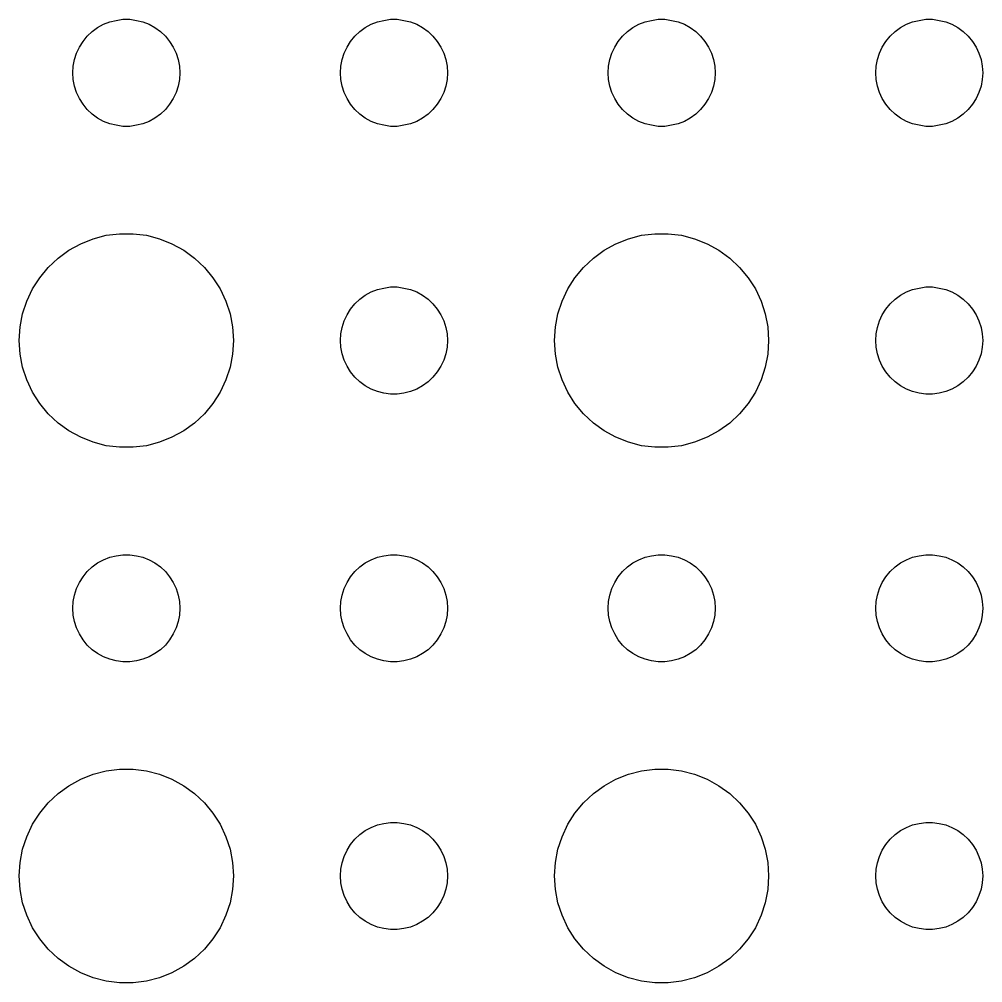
# Model space of a CAD drawing. Header units: metres. Extents: x -134 to 134, y 518 to 1078.
# Drawn here: x 34.5 to 61.5, y 1023.01 to 1050 of the extents above; entities that cross this region are included whole.
import ezdxf

# ---------------------------------------------------------------- set-up
doc = ezdxf.new("R2010")
doc.units = ezdxf.units.M

msp = doc.modelspace()

# ---------------------------------------------------------------- linework, layer by layer
for p, q in [((36.5439, 1049.66), (36.6963, 1049.77)), ((36.6963, 1049.77), (36.8613, 1049.86)), ((36.8613, 1049.86), (37.0365, 1049.93)), ((37.0365, 1049.93), (37.2189, 1049.97)), ((37.2189, 1049.97), (37.4058, 1050)), ((37.4058, 1050), (37.5942, 1050)), ((37.5942, 1050), (37.7811, 1049.97)), ((37.7811, 1049.97), (37.9635, 1049.93)), ((37.9635, 1049.93), (38.1387, 1049.86)), ((38.1387, 1049.86), (38.3037, 1049.77)), ((38.3037, 1049.77), (38.4561, 1049.66)), ((44.0439, 1049.66), (44.1963, 1049.77)), ((44.1963, 1049.77), (44.3613, 1049.86)), ((44.3613, 1049.86), (44.5365, 1049.93)), ((44.5365, 1049.93), (44.7189, 1049.97)), ((44.7189, 1049.97), (44.9058, 1050)), ((44.9058, 1050), (45.0942, 1050)), ((45.0942, 1050), (45.2811, 1049.97)), ((45.2811, 1049.97), (45.4635, 1049.93)), ((45.4635, 1049.93), (45.6387, 1049.86)), ((45.6387, 1049.86), (45.8037, 1049.77)), ((45.8037, 1049.77), (45.9561, 1049.66)), ((51.5439, 1049.66), (51.6963, 1049.77)), ((51.6963, 1049.77), (51.8613, 1049.86)), ((51.8613, 1049.86), (52.0365, 1049.93)), ((52.0365, 1049.93), (52.2189, 1049.97)), ((52.2189, 1049.97), (52.4058, 1050)), ((52.4058, 1050), (52.5942, 1050)), ((52.5942, 1050), (52.7811, 1049.97)), ((52.7811, 1049.97), (52.9635, 1049.93)), ((52.9635, 1049.93), (53.1387, 1049.86)), ((53.1387, 1049.86), (53.3037, 1049.77)), ((53.3037, 1049.77), (53.4561, 1049.66)), ((59.0439, 1049.66), (59.1963, 1049.77)), ((59.1963, 1049.77), (59.3613, 1049.86)), ((59.3613, 1049.86), (59.5365, 1049.93)), ((59.5365, 1049.93), (59.7189, 1049.97)), ((59.7189, 1049.97), (59.9058, 1050)), ((59.9058, 1050), (60.0942, 1050)), ((60.0942, 1050), (60.2811, 1049.97)), ((60.2811, 1049.97), (60.4635, 1049.93)), ((60.4635, 1049.93), (60.6387, 1049.86)), ((60.6387, 1049.86), (60.8037, 1049.77)), ((60.8037, 1049.77), (60.9561, 1049.66)), ((36.2865, 1049.38), (36.4065, 1049.53)), ((36.4065, 1049.53), (36.5439, 1049.66)), ((38.4561, 1049.66), (38.5934, 1049.53)), ((38.5934, 1049.53), (38.7135, 1049.38)), ((43.7865, 1049.38), (43.9065, 1049.53)), ((43.9065, 1049.53), (44.0439, 1049.66)), ((45.9561, 1049.66), (46.0934, 1049.53)), ((46.0934, 1049.53), (46.2135, 1049.38)), ((51.2865, 1049.38), (51.4065, 1049.53)), ((51.4065, 1049.53), (51.5439, 1049.66)), ((53.4561, 1049.66), (53.5934, 1049.53)), ((53.5934, 1049.53), (53.7135, 1049.38)), ((58.7865, 1049.38), (58.9065, 1049.53)), ((58.9065, 1049.53), (59.0439, 1049.66)), ((60.9561, 1049.66), (61.0934, 1049.53)), ((61.0934, 1049.53), (61.2135, 1049.38)), ((36.1053, 1049.05), (36.1855, 1049.22)), ((36.1855, 1049.22), (36.2865, 1049.38)), ((38.7135, 1049.38), (38.8145, 1049.22)), ((38.8145, 1049.22), (38.8947, 1049.05)), ((43.6053, 1049.05), (43.6855, 1049.22)), ((43.6855, 1049.22), (43.7865, 1049.38)), ((46.2135, 1049.38), (46.3145, 1049.22)), ((46.3145, 1049.22), (46.3947, 1049.05)), ((51.1053, 1049.05), (51.1855, 1049.22)), ((51.1855, 1049.22), (51.2865, 1049.38)), ((53.7135, 1049.38), (53.8145, 1049.22)), ((53.8145, 1049.22), (53.8947, 1049.05)), ((58.6053, 1049.05), (58.6855, 1049.22)), ((58.6855, 1049.22), (58.7865, 1049.38)), ((61.2135, 1049.38), (61.3145, 1049.22)), ((61.3145, 1049.22), (61.3947, 1049.05)), ((36.0471, 1048.87), (36.1053, 1049.05)), ((38.8947, 1049.05), (38.9529, 1048.87)), ((43.5471, 1048.87), (43.6053, 1049.05)), ((46.3947, 1049.05), (46.4529, 1048.87)), ((51.0471, 1048.87), (51.1053, 1049.05)), ((53.8947, 1049.05), (53.9529, 1048.87)), ((58.5471, 1048.87), (58.6053, 1049.05)), ((61.3947, 1049.05), (61.4529, 1048.87)), ((36, 1048.5), (36.0118, 1048.69)), ((36.0118, 1048.69), (36.0471, 1048.87)), ((38.9529, 1048.87), (38.9882, 1048.69)), ((38.9882, 1048.69), (39, 1048.5)), ((43.5, 1048.5), (43.5118, 1048.69)), ((43.5118, 1048.69), (43.5471, 1048.87)), ((46.4529, 1048.87), (46.4882, 1048.69)), ((46.4882, 1048.69), (46.5, 1048.5)), ((51, 1048.5), (51.0118, 1048.69)), ((51.0118, 1048.69), (51.0471, 1048.87)), ((53.9529, 1048.87), (53.9882, 1048.69)), ((53.9882, 1048.69), (54, 1048.5)), ((58.5, 1048.5), (58.5118, 1048.69)), ((58.5118, 1048.69), (58.5471, 1048.87)), ((61.4529, 1048.87), (61.4882, 1048.69)), ((61.4882, 1048.69), (61.5, 1048.5)), ((36.0118, 1048.31), (36, 1048.5)), ((39, 1048.5), (38.9882, 1048.31)), ((43.5118, 1048.31), (43.5, 1048.5)), ((46.5, 1048.5), (46.4882, 1048.31)), ((51.0118, 1048.31), (51, 1048.5)), ((54, 1048.5), (53.9882, 1048.31)), ((58.5118, 1048.31), (58.5, 1048.5)), ((61.5, 1048.5), (61.4882, 1048.31)), ((36.0471, 1048.13), (36.0118, 1048.31)), ((38.9882, 1048.31), (38.9529, 1048.13)), ((43.5471, 1048.13), (43.5118, 1048.31)), ((46.4882, 1048.31), (46.4529, 1048.13)), ((51.0471, 1048.13), (51.0118, 1048.31)), ((53.9882, 1048.31), (53.9529, 1048.13)), ((58.5471, 1048.13), (58.5118, 1048.31)), ((61.4882, 1048.31), (61.4529, 1048.13)), ((36.1053, 1047.95), (36.0471, 1048.13)), ((36.1855, 1047.78), (36.1053, 1047.95)), ((38.8947, 1047.95), (38.8145, 1047.78)), ((38.9529, 1048.13), (38.8947, 1047.95)), ((43.6053, 1047.95), (43.5471, 1048.13)), ((43.6855, 1047.78), (43.6053, 1047.95)), ((46.3947, 1047.95), (46.3145, 1047.78)), ((46.4529, 1048.13), (46.3947, 1047.95)), ((51.1053, 1047.95), (51.0471, 1048.13)), ((51.1855, 1047.78), (51.1053, 1047.95)), ((53.8947, 1047.95), (53.8145, 1047.78)), ((53.9529, 1048.13), (53.8947, 1047.95)), ((58.6053, 1047.95), (58.5471, 1048.13)), ((58.6855, 1047.78), (58.6053, 1047.95)), ((61.3947, 1047.95), (61.3145, 1047.78)), ((61.4529, 1048.13), (61.3947, 1047.95)), ((36.2865, 1047.62), (36.1855, 1047.78)), ((36.4065, 1047.47), (36.2865, 1047.62)), ((38.7135, 1047.62), (38.5934, 1047.47)), ((38.8145, 1047.78), (38.7135, 1047.62)), ((43.7865, 1047.62), (43.6855, 1047.78)), ((43.9065, 1047.47), (43.7865, 1047.62)), ((46.2135, 1047.62), (46.0934, 1047.47)), ((46.3145, 1047.78), (46.2135, 1047.62)), ((51.2865, 1047.62), (51.1855, 1047.78)), ((51.4065, 1047.47), (51.2865, 1047.62)), ((53.7135, 1047.62), (53.5934, 1047.47)), ((53.8145, 1047.78), (53.7135, 1047.62)), ((58.7865, 1047.62), (58.6855, 1047.78)), ((58.9065, 1047.47), (58.7865, 1047.62)), ((61.2135, 1047.62), (61.0934, 1047.47)), ((61.3145, 1047.78), (61.2135, 1047.62)), ((36.5439, 1047.34), (36.4065, 1047.47)), ((36.6963, 1047.23), (36.5439, 1047.34)), ((38.4561, 1047.34), (38.3037, 1047.23)), ((38.5934, 1047.47), (38.4561, 1047.34)), ((44.0439, 1047.34), (43.9065, 1047.47)), ((44.1963, 1047.23), (44.0439, 1047.34)), ((45.9561, 1047.34), (45.8037, 1047.23)), ((46.0934, 1047.47), (45.9561, 1047.34)), ((51.5439, 1047.34), (51.4065, 1047.47)), ((51.6963, 1047.23), (51.5439, 1047.34)), ((53.4561, 1047.34), (53.3037, 1047.23)), ((53.5934, 1047.47), (53.4561, 1047.34)), ((59.0439, 1047.34), (58.9065, 1047.47)), ((59.1963, 1047.23), (59.0439, 1047.34)), ((60.9561, 1047.34), (60.8037, 1047.23)), ((61.0934, 1047.47), (60.9561, 1047.34)), ((36.8613, 1047.14), (36.6963, 1047.23)), ((37.0365, 1047.07), (36.8613, 1047.14)), ((37.2189, 1047.03), (37.0365, 1047.07)), ((37.9635, 1047.07), (37.7811, 1047.03)), ((38.1387, 1047.14), (37.9635, 1047.07)), ((38.3037, 1047.23), (38.1387, 1047.14)), ((44.3613, 1047.14), (44.1963, 1047.23)), ((44.5365, 1047.07), (44.3613, 1047.14)), ((44.7189, 1047.03), (44.5365, 1047.07)), ((45.4635, 1047.07), (45.2811, 1047.03)), ((45.6387, 1047.14), (45.4635, 1047.07)), ((45.8037, 1047.23), (45.6387, 1047.14)), ((51.8613, 1047.14), (51.6963, 1047.23)), ((52.0365, 1047.07), (51.8613, 1047.14)), ((52.2189, 1047.03), (52.0365, 1047.07)), ((52.9635, 1047.07), (52.7811, 1047.03)), ((53.1387, 1047.14), (52.9635, 1047.07)), ((53.3037, 1047.23), (53.1387, 1047.14)), ((59.3613, 1047.14), (59.1963, 1047.23)), ((59.5365, 1047.07), (59.3613, 1047.14)), ((59.7189, 1047.03), (59.5365, 1047.07)), ((60.4635, 1047.07), (60.2811, 1047.03)), ((60.6387, 1047.14), (60.4635, 1047.07)), ((60.8037, 1047.23), (60.6387, 1047.14)), ((37.4058, 1047), (37.2189, 1047.03)), ((37.5942, 1047), (37.4058, 1047)), ((37.7811, 1047.03), (37.5942, 1047)), ((44.9058, 1047), (44.7189, 1047.03)), ((45.0942, 1047), (44.9058, 1047)), ((45.2811, 1047.03), (45.0942, 1047)), ((52.4058, 1047), (52.2189, 1047.03)), ((52.5942, 1047), (52.4058, 1047)), ((52.7811, 1047.03), (52.5942, 1047)), ((59.9058, 1047), (59.7189, 1047.03)), ((60.0942, 1047), (59.9058, 1047)), ((60.2811, 1047.03), (60.0942, 1047)), ((36.2227, 1043.71), (36.5729, 1043.85)), ((36.5729, 1043.85), (36.9379, 1043.95)), ((36.9379, 1043.95), (37.3116, 1043.99)), ((37.3116, 1043.99), (37.6884, 1043.99)), ((37.6884, 1043.99), (38.0621, 1043.95)), ((38.0621, 1043.95), (38.427, 1043.85)), ((38.427, 1043.85), (38.7773, 1043.71)), ((51.2227, 1043.71), (51.5729, 1043.85)), ((51.5729, 1043.85), (51.9379, 1043.95)), ((51.9379, 1043.95), (52.3116, 1043.99)), ((52.3116, 1043.99), (52.6884, 1043.99)), ((52.6884, 1043.99), (53.0621, 1043.95)), ((53.0621, 1043.95), (53.427, 1043.85)), ((53.427, 1043.85), (53.7773, 1043.71)), ((35.8925, 1043.53), (36.2227, 1043.71)), ((38.7773, 1043.71), (39.1075, 1043.53)), ((50.8925, 1043.53), (51.2227, 1043.71)), ((53.7773, 1043.71), (54.1075, 1043.53)), ((35.3131, 1043.05), (35.5877, 1043.31)), ((35.5877, 1043.31), (35.8925, 1043.53)), ((39.1075, 1043.53), (39.4123, 1043.31)), ((39.4123, 1043.31), (39.6869, 1043.05)), ((50.3131, 1043.05), (50.5877, 1043.31)), ((50.5877, 1043.31), (50.8925, 1043.53)), ((54.1075, 1043.53), (54.4123, 1043.31)), ((54.4123, 1043.31), (54.6869, 1043.05)), ((35.0729, 1042.76), (35.3131, 1043.05)), ((39.6869, 1043.05), (39.927, 1042.76)), ((50.0729, 1042.76), (50.3131, 1043.05)), ((54.6869, 1043.05), (54.927, 1042.76)), ((34.8711, 1042.45), (35.0729, 1042.76)), ((39.927, 1042.76), (40.1289, 1042.45)), ((49.8711, 1042.45), (50.0729, 1042.76)), ((54.927, 1042.76), (55.1289, 1042.45)), ((44.5365, 1042.43), (44.7189, 1042.47)), ((44.7189, 1042.47), (44.9058, 1042.5)), ((44.9058, 1042.5), (45.0942, 1042.5)), ((45.0942, 1042.5), (45.2811, 1042.47)), ((45.2811, 1042.47), (45.4635, 1042.43)), ((59.5365, 1042.43), (59.7189, 1042.47)), ((59.7189, 1042.47), (59.9058, 1042.5)), ((59.9058, 1042.5), (60.0942, 1042.5)), ((60.0942, 1042.5), (60.2811, 1042.47)), ((60.2811, 1042.47), (60.4635, 1042.43)), ((34.7107, 1042.1), (34.8711, 1042.45)), ((40.1289, 1042.45), (40.2893, 1042.1)), ((44.0439, 1042.16), (44.1963, 1042.27)), ((44.1963, 1042.27), (44.3613, 1042.36)), ((44.3613, 1042.36), (44.5365, 1042.43)), ((45.4635, 1042.43), (45.6387, 1042.36)), ((45.6387, 1042.36), (45.8037, 1042.27)), ((45.8037, 1042.27), (45.9561, 1042.16)), ((49.7107, 1042.1), (49.8711, 1042.45)), ((55.1289, 1042.45), (55.2893, 1042.1)), ((59.0439, 1042.16), (59.1963, 1042.27)), ((59.1963, 1042.27), (59.3613, 1042.36)), ((59.3613, 1042.36), (59.5365, 1042.43)), ((60.4635, 1042.43), (60.6387, 1042.36)), ((60.6387, 1042.36), (60.8037, 1042.27)), ((60.8037, 1042.27), (60.9561, 1042.16)), ((34.5942, 1041.75), (34.7107, 1042.1)), ((40.2893, 1042.1), (40.4057, 1041.75)), ((43.7865, 1041.88), (43.9065, 1042.03)), ((43.9065, 1042.03), (44.0439, 1042.16)), ((45.9561, 1042.16), (46.0934, 1042.03)), ((46.0934, 1042.03), (46.2135, 1041.88)), ((49.5942, 1041.75), (49.7107, 1042.1)), ((55.2893, 1042.1), (55.4057, 1041.75)), ((58.7865, 1041.88), (58.9065, 1042.03)), ((58.9065, 1042.03), (59.0439, 1042.16)), ((60.9561, 1042.16), (61.0934, 1042.03)), ((61.0934, 1042.03), (61.2135, 1041.88)), ((34.5237, 1041.38), (34.5942, 1041.75)), ((40.4057, 1041.75), (40.4763, 1041.38)), ((43.6053, 1041.55), (43.6855, 1041.72)), ((43.6855, 1041.72), (43.7865, 1041.88)), ((46.2135, 1041.88), (46.3145, 1041.72)), ((46.3145, 1041.72), (46.3947, 1041.55)), ((49.5237, 1041.38), (49.5942, 1041.75)), ((55.4057, 1041.75), (55.4763, 1041.38)), ((58.6053, 1041.55), (58.6855, 1041.72)), ((58.6855, 1041.72), (58.7865, 1041.88)), ((61.2135, 1041.88), (61.3145, 1041.72)), ((61.3145, 1041.72), (61.3947, 1041.55)), ((43.5471, 1041.37), (43.6053, 1041.55)), ((46.3947, 1041.55), (46.4529, 1041.37)), ((58.5471, 1041.37), (58.6053, 1041.55)), ((61.3947, 1041.55), (61.4529, 1041.37)), ((34.5, 1041), (34.5237, 1041.38)), ((40.4763, 1041.38), (40.5, 1041)), ((43.5, 1041), (43.5118, 1041.19)), ((43.5118, 1041.19), (43.5471, 1041.37)), ((46.4529, 1041.37), (46.4882, 1041.19)), ((46.4882, 1041.19), (46.5, 1041)), ((49.5, 1041), (49.5237, 1041.38)), ((55.4763, 1041.38), (55.5, 1041)), ((58.5, 1041), (58.5118, 1041.19)), ((58.5118, 1041.19), (58.5471, 1041.37)), ((61.4529, 1041.37), (61.4882, 1041.19)), ((61.4882, 1041.19), (61.5, 1041)), ((34.5237, 1040.62), (34.5, 1041)), ((40.5, 1041), (40.4763, 1040.62)), ((43.5118, 1040.81), (43.5, 1041)), ((46.5, 1041), (46.4882, 1040.81)), ((49.5237, 1040.62), (49.5, 1041)), ((55.5, 1041), (55.4763, 1040.62)), ((58.5118, 1040.81), (58.5, 1041)), ((61.5, 1041), (61.4882, 1040.81)), ((34.5942, 1040.25), (34.5237, 1040.62)), ((40.4763, 1040.62), (40.4057, 1040.25)), ((43.5471, 1040.63), (43.5118, 1040.81)), ((43.6053, 1040.45), (43.5471, 1040.63)), ((46.4529, 1040.63), (46.3947, 1040.45)), ((46.4882, 1040.81), (46.4529, 1040.63)), ((49.5942, 1040.25), (49.5237, 1040.62)), ((55.4763, 1040.62), (55.4057, 1040.25)), ((58.5471, 1040.63), (58.5118, 1040.81)), ((58.6053, 1040.45), (58.5471, 1040.63)), ((61.4529, 1040.63), (61.3947, 1040.45)), ((61.4882, 1040.81), (61.4529, 1040.63)), ((43.6855, 1040.28), (43.6053, 1040.45)), ((46.3947, 1040.45), (46.3145, 1040.28)), ((58.6855, 1040.28), (58.6053, 1040.45)), ((61.3947, 1040.45), (61.3145, 1040.28)), ((34.7107, 1039.9), (34.5942, 1040.25)), ((40.4057, 1040.25), (40.2893, 1039.9)), ((43.7865, 1040.12), (43.6855, 1040.28)), ((43.9065, 1039.97), (43.7865, 1040.12)), ((46.2135, 1040.12), (46.0934, 1039.97)), ((46.3145, 1040.28), (46.2135, 1040.12)), ((49.7107, 1039.9), (49.5942, 1040.25)), ((55.4057, 1040.25), (55.2893, 1039.9)), ((58.7865, 1040.12), (58.6855, 1040.28)), ((58.9065, 1039.97), (58.7865, 1040.12)), ((61.2135, 1040.12), (61.0934, 1039.97)), ((61.3145, 1040.28), (61.2135, 1040.12)), ((34.8711, 1039.55), (34.7107, 1039.9)), ((40.2893, 1039.9), (40.1289, 1039.55)), ((44.0439, 1039.84), (43.9065, 1039.97)), ((44.1963, 1039.73), (44.0439, 1039.84)), ((45.9561, 1039.84), (45.8037, 1039.73)), ((46.0934, 1039.97), (45.9561, 1039.84)), ((49.8711, 1039.55), (49.7107, 1039.9)), ((55.2893, 1039.9), (55.1289, 1039.55)), ((59.0439, 1039.84), (58.9065, 1039.97)), ((59.1963, 1039.73), (59.0439, 1039.84)), ((60.9561, 1039.84), (60.8037, 1039.73)), ((61.0934, 1039.97), (60.9561, 1039.84)), ((35.0729, 1039.24), (34.8711, 1039.55)), ((40.1289, 1039.55), (39.927, 1039.24)), ((44.3613, 1039.64), (44.1963, 1039.73)), ((44.5365, 1039.57), (44.3613, 1039.64)), ((44.7189, 1039.53), (44.5365, 1039.57)), ((44.9058, 1039.5), (44.7189, 1039.53)), ((45.2811, 1039.53), (45.0942, 1039.5)), ((45.4635, 1039.57), (45.2811, 1039.53)), ((45.6387, 1039.64), (45.4635, 1039.57)), ((45.8037, 1039.73), (45.6387, 1039.64)), ((50.0729, 1039.24), (49.8711, 1039.55)), ((55.1289, 1039.55), (54.927, 1039.24)), ((59.3613, 1039.64), (59.1963, 1039.73)), ((59.5365, 1039.57), (59.3613, 1039.64)), ((59.7189, 1039.53), (59.5365, 1039.57)), ((59.9058, 1039.5), (59.7189, 1039.53)), ((60.2811, 1039.53), (60.0942, 1039.5)), ((60.4635, 1039.57), (60.2811, 1039.53)), ((60.6387, 1039.64), (60.4635, 1039.57)), ((60.8037, 1039.73), (60.6387, 1039.64)), ((35.3131, 1038.95), (35.0729, 1039.24)), ((39.927, 1039.24), (39.6869, 1038.95)), ((45.0942, 1039.5), (44.9058, 1039.5)), ((50.3131, 1038.95), (50.0729, 1039.24)), ((54.927, 1039.24), (54.6869, 1038.95)), ((60.0942, 1039.5), (59.9058, 1039.5)), ((35.5877, 1038.69), (35.3131, 1038.95)), ((35.8925, 1038.47), (35.5877, 1038.69)), ((39.4123, 1038.69), (39.1075, 1038.47)), ((39.6869, 1038.95), (39.4123, 1038.69)), ((50.5877, 1038.69), (50.3131, 1038.95)), ((50.8925, 1038.47), (50.5877, 1038.69)), ((54.4123, 1038.69), (54.1075, 1038.47)), ((54.6869, 1038.95), (54.4123, 1038.69)), ((36.2227, 1038.29), (35.8925, 1038.47)), ((39.1075, 1038.47), (38.7773, 1038.29)), ((51.2227, 1038.29), (50.8925, 1038.47)), ((54.1075, 1038.47), (53.7773, 1038.29)), ((36.5729, 1038.15), (36.2227, 1038.29)), ((36.9379, 1038.05), (36.5729, 1038.15)), ((38.427, 1038.15), (38.0621, 1038.05)), ((38.7773, 1038.29), (38.427, 1038.15)), ((51.5729, 1038.15), (51.2227, 1038.29)), ((51.9379, 1038.05), (51.5729, 1038.15)), ((53.427, 1038.15), (53.0621, 1038.05)), ((53.7773, 1038.29), (53.427, 1038.15)), ((37.3116, 1038.01), (36.9379, 1038.05)), ((37.6884, 1038.01), (37.3116, 1038.01)), ((38.0621, 1038.05), (37.6884, 1038.01)), ((52.3116, 1038.01), (51.9379, 1038.05)), ((52.6884, 1038.01), (52.3116, 1038.01)), ((53.0621, 1038.05), (52.6884, 1038.01)), ((36.8613, 1034.86), (37.0365, 1034.93)), ((37.0365, 1034.93), (37.2189, 1034.97)), ((37.2189, 1034.97), (37.4058, 1035)), ((37.4058, 1035), (37.5942, 1035)), ((37.5942, 1035), (37.7811, 1034.97)), ((37.7811, 1034.97), (37.9635, 1034.93)), ((37.9635, 1034.93), (38.1387, 1034.86)), ((44.3613, 1034.86), (44.5365, 1034.93)), ((44.5365, 1034.93), (44.7189, 1034.97)), ((44.7189, 1034.97), (44.9058, 1035)), ((44.9058, 1035), (45.0942, 1035)), ((45.0942, 1035), (45.2811, 1034.97)), ((45.2811, 1034.97), (45.4635, 1034.93)), ((45.4635, 1034.93), (45.6387, 1034.86)), ((51.8613, 1034.86), (52.0365, 1034.93)), ((52.0365, 1034.93), (52.2189, 1034.97)), ((52.2189, 1034.97), (52.4058, 1035)), ((52.4058, 1035), (52.5942, 1035)), ((52.5942, 1035), (52.7811, 1034.97)), ((52.7811, 1034.97), (52.9635, 1034.93)), ((52.9635, 1034.93), (53.1387, 1034.86)), ((59.3613, 1034.86), (59.5365, 1034.93)), ((59.5365, 1034.93), (59.7189, 1034.97)), ((59.7189, 1034.97), (59.9058, 1035)), ((59.9058, 1035), (60.0942, 1035)), ((60.0942, 1035), (60.2811, 1034.97)), ((60.2811, 1034.97), (60.4635, 1034.93)), ((60.4635, 1034.93), (60.6387, 1034.86)), ((36.4065, 1034.53), (36.5439, 1034.66)), ((36.5439, 1034.66), (36.6963, 1034.77)), ((36.6963, 1034.77), (36.8613, 1034.86)), ((38.1387, 1034.86), (38.3037, 1034.77)), ((38.3037, 1034.77), (38.4561, 1034.66)), ((38.4561, 1034.66), (38.5934, 1034.53)), ((43.9065, 1034.53), (44.0439, 1034.66)), ((44.0439, 1034.66), (44.1963, 1034.77)), ((44.1963, 1034.77), (44.3613, 1034.86)), ((45.6387, 1034.86), (45.8037, 1034.77)), ((45.8037, 1034.77), (45.9561, 1034.66)), ((45.9561, 1034.66), (46.0934, 1034.53)), ((51.4065, 1034.53), (51.5439, 1034.66)), ((51.5439, 1034.66), (51.6963, 1034.77)), ((51.6963, 1034.77), (51.8613, 1034.86)), ((53.1387, 1034.86), (53.3037, 1034.77)), ((53.3037, 1034.77), (53.4561, 1034.66)), ((53.4561, 1034.66), (53.5934, 1034.53)), ((58.9065, 1034.53), (59.0439, 1034.66)), ((59.0439, 1034.66), (59.1963, 1034.77)), ((59.1963, 1034.77), (59.3613, 1034.86)), ((60.6387, 1034.86), (60.8037, 1034.77)), ((60.8037, 1034.77), (60.9561, 1034.66)), ((60.9561, 1034.66), (61.0934, 1034.53)), ((36.1855, 1034.22), (36.2865, 1034.38)), ((36.2865, 1034.38), (36.4065, 1034.53)), ((38.5934, 1034.53), (38.7135, 1034.38)), ((38.7135, 1034.38), (38.8145, 1034.22)), ((43.6855, 1034.22), (43.7865, 1034.38)), ((43.7865, 1034.38), (43.9065, 1034.53)), ((46.0934, 1034.53), (46.2135, 1034.38)), ((46.2135, 1034.38), (46.3145, 1034.22)), ((51.1855, 1034.22), (51.2865, 1034.38)), ((51.2865, 1034.38), (51.4065, 1034.53)), ((53.5934, 1034.53), (53.7135, 1034.38)), ((53.7135, 1034.38), (53.8145, 1034.22)), ((58.6855, 1034.22), (58.7865, 1034.38)), ((58.7865, 1034.38), (58.9065, 1034.53)), ((61.0934, 1034.53), (61.2135, 1034.38)), ((61.2135, 1034.38), (61.3145, 1034.22)), ((36.1053, 1034.05), (36.1855, 1034.22)), ((38.8145, 1034.22), (38.8947, 1034.05)), ((43.6053, 1034.05), (43.6855, 1034.22)), ((46.3145, 1034.22), (46.3947, 1034.05)), ((51.1053, 1034.05), (51.1855, 1034.22)), ((53.8145, 1034.22), (53.8947, 1034.05)), ((58.6053, 1034.05), (58.6855, 1034.22)), ((61.3145, 1034.22), (61.3947, 1034.05)), ((36.0118, 1033.69), (36.0471, 1033.87)), ((36.0471, 1033.87), (36.1053, 1034.05)), ((38.8947, 1034.05), (38.9529, 1033.87)), ((38.9529, 1033.87), (38.9882, 1033.69)), ((43.5118, 1033.69), (43.5471, 1033.87)), ((43.5471, 1033.87), (43.6053, 1034.05)), ((46.3947, 1034.05), (46.4529, 1033.87)), ((46.4529, 1033.87), (46.4882, 1033.69)), ((51.0118, 1033.69), (51.0471, 1033.87)), ((51.0471, 1033.87), (51.1053, 1034.05)), ((53.8947, 1034.05), (53.9529, 1033.87)), ((53.9529, 1033.87), (53.9882, 1033.69)), ((58.5118, 1033.69), (58.5471, 1033.87)), ((58.5471, 1033.87), (58.6053, 1034.05)), ((61.3947, 1034.05), (61.4529, 1033.87)), ((61.4529, 1033.87), (61.4882, 1033.69)), ((36, 1033.5), (36.0118, 1033.69)), ((38.9882, 1033.69), (39, 1033.5)), ((43.5, 1033.5), (43.5118, 1033.69)), ((46.4882, 1033.69), (46.5, 1033.5)), ((51, 1033.5), (51.0118, 1033.69)), ((53.9882, 1033.69), (54, 1033.5)), ((58.5, 1033.5), (58.5118, 1033.69)), ((61.4882, 1033.69), (61.5, 1033.5)), ((36.0118, 1033.31), (36, 1033.5)), ((36.0471, 1033.13), (36.0118, 1033.31)), ((38.9882, 1033.31), (38.9529, 1033.13)), ((39, 1033.5), (38.9882, 1033.31)), ((43.5118, 1033.31), (43.5, 1033.5)), ((43.5471, 1033.13), (43.5118, 1033.31)), ((46.4882, 1033.31), (46.4529, 1033.13)), ((46.5, 1033.5), (46.4882, 1033.31)), ((51.0118, 1033.31), (51, 1033.5)), ((51.0471, 1033.13), (51.0118, 1033.31)), ((53.9882, 1033.31), (53.9529, 1033.13)), ((54, 1033.5), (53.9882, 1033.31)), ((58.5118, 1033.31), (58.5, 1033.5)), ((58.5471, 1033.13), (58.5118, 1033.31)), ((61.4882, 1033.31), (61.4529, 1033.13)), ((61.5, 1033.5), (61.4882, 1033.31)), ((36.1053, 1032.95), (36.0471, 1033.13)), ((38.9529, 1033.13), (38.8947, 1032.95)), ((43.6053, 1032.95), (43.5471, 1033.13)), ((46.4529, 1033.13), (46.3947, 1032.95)), ((51.1053, 1032.95), (51.0471, 1033.13)), ((53.9529, 1033.13), (53.8947, 1032.95)), ((58.6053, 1032.95), (58.5471, 1033.13)), ((61.4529, 1033.13), (61.3947, 1032.95)), ((36.1855, 1032.78), (36.1053, 1032.95)), ((36.2865, 1032.62), (36.1855, 1032.78)), ((38.8145, 1032.78), (38.7135, 1032.62)), ((38.8947, 1032.95), (38.8145, 1032.78)), ((43.6855, 1032.78), (43.6053, 1032.95)), ((43.7865, 1032.62), (43.6855, 1032.78)), ((46.3145, 1032.78), (46.2135, 1032.62)), ((46.3947, 1032.95), (46.3145, 1032.78)), ((51.1855, 1032.78), (51.1053, 1032.95)), ((51.2865, 1032.62), (51.1855, 1032.78)), ((53.8145, 1032.78), (53.7135, 1032.62)), ((53.8947, 1032.95), (53.8145, 1032.78)), ((58.6855, 1032.78), (58.6053, 1032.95)), ((58.7865, 1032.62), (58.6855, 1032.78)), ((61.3145, 1032.78), (61.2135, 1032.62)), ((61.3947, 1032.95), (61.3145, 1032.78)), ((36.4065, 1032.47), (36.2865, 1032.62)), ((38.7135, 1032.62), (38.5934, 1032.47)), ((43.9065, 1032.47), (43.7865, 1032.62)), ((46.2135, 1032.62), (46.0934, 1032.47)), ((51.4065, 1032.47), (51.2865, 1032.62)), ((53.7135, 1032.62), (53.5934, 1032.47)), ((58.9065, 1032.47), (58.7865, 1032.62)), ((61.2135, 1032.62), (61.0934, 1032.47)), ((36.5439, 1032.34), (36.4065, 1032.47)), ((36.6963, 1032.23), (36.5439, 1032.34)), ((36.8613, 1032.14), (36.6963, 1032.23)), ((38.3037, 1032.23), (38.1387, 1032.14)), ((38.4561, 1032.34), (38.3037, 1032.23)), ((38.5934, 1032.47), (38.4561, 1032.34)), ((44.0439, 1032.34), (43.9065, 1032.47)), ((44.1963, 1032.23), (44.0439, 1032.34)), ((44.3613, 1032.14), (44.1963, 1032.23)), ((45.8037, 1032.23), (45.6387, 1032.14)), ((45.9561, 1032.34), (45.8037, 1032.23)), ((46.0934, 1032.47), (45.9561, 1032.34)), ((51.5439, 1032.34), (51.4065, 1032.47)), ((51.6963, 1032.23), (51.5439, 1032.34)), ((51.8613, 1032.14), (51.6963, 1032.23)), ((53.3037, 1032.23), (53.1387, 1032.14)), ((53.4561, 1032.34), (53.3037, 1032.23)), ((53.5934, 1032.47), (53.4561, 1032.34)), ((59.0439, 1032.34), (58.9065, 1032.47)), ((59.1963, 1032.23), (59.0439, 1032.34)), ((59.3613, 1032.14), (59.1963, 1032.23)), ((60.8037, 1032.23), (60.6387, 1032.14)), ((60.9561, 1032.34), (60.8037, 1032.23)), ((61.0934, 1032.47), (60.9561, 1032.34)), ((37.0365, 1032.07), (36.8613, 1032.14)), ((37.2189, 1032.03), (37.0365, 1032.07)), ((37.4058, 1032), (37.2189, 1032.03)), ((37.5942, 1032), (37.4058, 1032)), ((37.7811, 1032.03), (37.5942, 1032)), ((37.9635, 1032.07), (37.7811, 1032.03)), ((38.1387, 1032.14), (37.9635, 1032.07)), ((44.5365, 1032.07), (44.3613, 1032.14)), ((44.7189, 1032.03), (44.5365, 1032.07)), ((44.9058, 1032), (44.7189, 1032.03)), ((45.0942, 1032), (44.9058, 1032)), ((45.2811, 1032.03), (45.0942, 1032)), ((45.4635, 1032.07), (45.2811, 1032.03)), ((45.6387, 1032.14), (45.4635, 1032.07)), ((52.0365, 1032.07), (51.8613, 1032.14)), ((52.2189, 1032.03), (52.0365, 1032.07)), ((52.4058, 1032), (52.2189, 1032.03)), ((52.5942, 1032), (52.4058, 1032)), ((52.7811, 1032.03), (52.5942, 1032)), ((52.9635, 1032.07), (52.7811, 1032.03)), ((53.1387, 1032.14), (52.9635, 1032.07)), ((59.5365, 1032.07), (59.3613, 1032.14)), ((59.7189, 1032.03), (59.5365, 1032.07)), ((59.9058, 1032), (59.7189, 1032.03)), ((60.0942, 1032), (59.9058, 1032)), ((60.2811, 1032.03), (60.0942, 1032)), ((60.4635, 1032.07), (60.2811, 1032.03)), ((60.6387, 1032.14), (60.4635, 1032.07)), ((36.9379, 1028.95), (37.3116, 1028.99)), ((37.3116, 1028.99), (37.6884, 1028.99)), ((37.6884, 1028.99), (38.0621, 1028.95)), ((51.9379, 1028.95), (52.3116, 1028.99)), ((52.3116, 1028.99), (52.6884, 1028.99)), ((52.6884, 1028.99), (53.0621, 1028.95)), ((35.8925, 1028.53), (36.2227, 1028.71)), ((36.2227, 1028.71), (36.5729, 1028.85)), ((36.5729, 1028.85), (36.9379, 1028.95)), ((38.0621, 1028.95), (38.427, 1028.85)), ((38.427, 1028.85), (38.7773, 1028.71)), ((38.7773, 1028.71), (39.1075, 1028.53)), ((50.8925, 1028.53), (51.2227, 1028.71)), ((51.2227, 1028.71), (51.5729, 1028.85)), ((51.5729, 1028.85), (51.9379, 1028.95)), ((53.0621, 1028.95), (53.427, 1028.85)), ((53.427, 1028.85), (53.7773, 1028.71)), ((53.7773, 1028.71), (54.1075, 1028.53)), ((35.5877, 1028.31), (35.8925, 1028.53)), ((39.1075, 1028.53), (39.4123, 1028.31)), ((50.5877, 1028.31), (50.8925, 1028.53)), ((54.1075, 1028.53), (54.4123, 1028.31)), ((35.3131, 1028.05), (35.5877, 1028.31)), ((39.4123, 1028.31), (39.6869, 1028.05)), ((50.3131, 1028.05), (50.5877, 1028.31)), ((54.4123, 1028.31), (54.6869, 1028.05)), ((35.0729, 1027.76), (35.3131, 1028.05)), ((39.6869, 1028.05), (39.927, 1027.76)), ((50.0729, 1027.76), (50.3131, 1028.05)), ((54.6869, 1028.05), (54.927, 1027.76)), ((34.8711, 1027.45), (35.0729, 1027.76)), ((39.927, 1027.76), (40.1289, 1027.45)), ((49.8711, 1027.45), (50.0729, 1027.76)), ((54.927, 1027.76), (55.1289, 1027.45)), ((34.7107, 1027.1), (34.8711, 1027.45)), ((40.1289, 1027.45), (40.2893, 1027.1)), ((44.1963, 1027.27), (44.3613, 1027.36)), ((44.3613, 1027.36), (44.5365, 1027.43)), ((44.5365, 1027.43), (44.7189, 1027.47)), ((44.7189, 1027.47), (44.9058, 1027.5)), ((44.9058, 1027.5), (45.0942, 1027.5)), ((45.0942, 1027.5), (45.2811, 1027.47)), ((45.2811, 1027.47), (45.4635, 1027.43)), ((45.4635, 1027.43), (45.6387, 1027.36)), ((45.6387, 1027.36), (45.8037, 1027.27)), ((49.7107, 1027.1), (49.8711, 1027.45)), ((55.1289, 1027.45), (55.2893, 1027.1)), ((59.1963, 1027.27), (59.3613, 1027.36)), ((59.3613, 1027.36), (59.5365, 1027.43)), ((59.5365, 1027.43), (59.7189, 1027.47)), ((59.7189, 1027.47), (59.9058, 1027.5)), ((59.9058, 1027.5), (60.0942, 1027.5)), ((60.0942, 1027.5), (60.2811, 1027.47)), ((60.2811, 1027.47), (60.4635, 1027.43)), ((60.4635, 1027.43), (60.6387, 1027.36)), ((60.6387, 1027.36), (60.8037, 1027.27)), ((34.5942, 1026.75), (34.7107, 1027.1)), ((40.2893, 1027.1), (40.4057, 1026.75)), ((43.9065, 1027.03), (44.0439, 1027.16)), ((44.0439, 1027.16), (44.1963, 1027.27)), ((45.8037, 1027.27), (45.9561, 1027.16)), ((45.9561, 1027.16), (46.0934, 1027.03)), ((49.5942, 1026.75), (49.7107, 1027.1)), ((55.2893, 1027.1), (55.4057, 1026.75)), ((58.9065, 1027.03), (59.0439, 1027.16)), ((59.0439, 1027.16), (59.1963, 1027.27)), ((60.8037, 1027.27), (60.9561, 1027.16)), ((60.9561, 1027.16), (61.0934, 1027.03)), ((43.6855, 1026.72), (43.7865, 1026.88)), ((43.7865, 1026.88), (43.9065, 1027.03)), ((46.0934, 1027.03), (46.2135, 1026.88)), ((46.2135, 1026.88), (46.3145, 1026.72)), ((58.6855, 1026.72), (58.7865, 1026.88)), ((58.7865, 1026.88), (58.9065, 1027.03)), ((61.0934, 1027.03), (61.2135, 1026.88)), ((61.2135, 1026.88), (61.3145, 1026.72)), ((34.5237, 1026.38), (34.5942, 1026.75)), ((40.4057, 1026.75), (40.4763, 1026.38)), ((43.5471, 1026.37), (43.6053, 1026.55)), ((43.6053, 1026.55), (43.6855, 1026.72)), ((46.3145, 1026.72), (46.3947, 1026.55)), ((46.3947, 1026.55), (46.4529, 1026.37)), ((49.5237, 1026.38), (49.5942, 1026.75)), ((55.4057, 1026.75), (55.4763, 1026.38)), ((58.5471, 1026.37), (58.6053, 1026.55)), ((58.6053, 1026.55), (58.6855, 1026.72)), ((61.3145, 1026.72), (61.3947, 1026.55)), ((61.3947, 1026.55), (61.4529, 1026.37)), ((34.5, 1026), (34.5237, 1026.38)), ((40.4763, 1026.38), (40.5, 1026)), ((43.5118, 1026.19), (43.5471, 1026.37)), ((46.4529, 1026.37), (46.4882, 1026.19)), ((49.5, 1026), (49.5237, 1026.38)), ((55.4763, 1026.38), (55.5, 1026)), ((58.5118, 1026.19), (58.5471, 1026.37)), ((61.4529, 1026.37), (61.4882, 1026.19)), ((43.5, 1026), (43.5118, 1026.19)), ((46.4882, 1026.19), (46.5, 1026)), ((58.5, 1026), (58.5118, 1026.19)), ((61.4882, 1026.19), (61.5, 1026)), ((34.5237, 1025.62), (34.5, 1026)), ((40.5, 1026), (40.4763, 1025.62)), ((43.5118, 1025.81), (43.5, 1026)), ((43.5471, 1025.63), (43.5118, 1025.81)), ((46.4882, 1025.81), (46.4529, 1025.63)), ((46.5, 1026), (46.4882, 1025.81)), ((49.5237, 1025.62), (49.5, 1026)), ((55.5, 1026), (55.4763, 1025.62)), ((58.5118, 1025.81), (58.5, 1026)), ((58.5471, 1025.63), (58.5118, 1025.81)), ((61.4882, 1025.81), (61.4529, 1025.63)), ((61.5, 1026), (61.4882, 1025.81)), ((34.5942, 1025.25), (34.5237, 1025.62)), ((40.4763, 1025.62), (40.4057, 1025.25)), ((43.6053, 1025.45), (43.5471, 1025.63)), ((46.4529, 1025.63), (46.3947, 1025.45)), ((49.5942, 1025.25), (49.5237, 1025.62)), ((55.4763, 1025.62), (55.4057, 1025.25)), ((58.6053, 1025.45), (58.5471, 1025.63)), ((61.4529, 1025.63), (61.3947, 1025.45)), ((34.7107, 1024.9), (34.5942, 1025.25)), ((40.4057, 1025.25), (40.2893, 1024.9)), ((43.6855, 1025.28), (43.6053, 1025.45)), ((43.7865, 1025.12), (43.6855, 1025.28)), ((46.3145, 1025.28), (46.2135, 1025.12)), ((46.3947, 1025.45), (46.3145, 1025.28)), ((49.7107, 1024.9), (49.5942, 1025.25)), ((55.4057, 1025.25), (55.2893, 1024.9)), ((58.6855, 1025.28), (58.6053, 1025.45)), ((58.7865, 1025.12), (58.6855, 1025.28)), ((61.3145, 1025.28), (61.2135, 1025.12)), ((61.3947, 1025.45), (61.3145, 1025.28)), ((43.9065, 1024.97), (43.7865, 1025.12)), ((44.0439, 1024.84), (43.9065, 1024.97)), ((46.0934, 1024.97), (45.9561, 1024.84)), ((46.2135, 1025.12), (46.0934, 1024.97)), ((58.9065, 1024.97), (58.7865, 1025.12)), ((59.0439, 1024.84), (58.9065, 1024.97)), ((61.0934, 1024.97), (60.9561, 1024.84)), ((61.2135, 1025.12), (61.0934, 1024.97)), ((34.8711, 1024.55), (34.7107, 1024.9)), ((40.2893, 1024.9), (40.1289, 1024.55)), ((44.1963, 1024.73), (44.0439, 1024.84)), ((44.3613, 1024.64), (44.1963, 1024.73)), ((45.8037, 1024.73), (45.6387, 1024.64)), ((45.9561, 1024.84), (45.8037, 1024.73)), ((49.8711, 1024.55), (49.7107, 1024.9)), ((55.2893, 1024.9), (55.1289, 1024.55)), ((59.1963, 1024.73), (59.0439, 1024.84)), ((59.3613, 1024.64), (59.1963, 1024.73)), ((60.8037, 1024.73), (60.6387, 1024.64)), ((60.9561, 1024.84), (60.8037, 1024.73)), ((35.0729, 1024.24), (34.8711, 1024.55)), ((40.1289, 1024.55), (39.927, 1024.24)), ((44.5365, 1024.57), (44.3613, 1024.64)), ((44.7189, 1024.53), (44.5365, 1024.57)), ((44.9058, 1024.5), (44.7189, 1024.53)), ((45.0942, 1024.5), (44.9058, 1024.5)), ((45.2811, 1024.53), (45.0942, 1024.5)), ((45.4635, 1024.57), (45.2811, 1024.53)), ((45.6387, 1024.64), (45.4635, 1024.57)), ((50.0729, 1024.24), (49.8711, 1024.55)), ((55.1289, 1024.55), (54.927, 1024.24)), ((59.5365, 1024.57), (59.3613, 1024.64)), ((59.7189, 1024.53), (59.5365, 1024.57)), ((59.9058, 1024.5), (59.7189, 1024.53)), ((60.0942, 1024.5), (59.9058, 1024.5)), ((60.2811, 1024.53), (60.0942, 1024.5)), ((60.4635, 1024.57), (60.2811, 1024.53)), ((60.6387, 1024.64), (60.4635, 1024.57)), ((35.3131, 1023.95), (35.0729, 1024.24)), ((39.927, 1024.24), (39.6869, 1023.95)), ((50.3131, 1023.95), (50.0729, 1024.24)), ((54.927, 1024.24), (54.6869, 1023.95)), ((35.5877, 1023.69), (35.3131, 1023.95)), ((39.6869, 1023.95), (39.4123, 1023.69)), ((50.5877, 1023.69), (50.3131, 1023.95)), ((54.6869, 1023.95), (54.4123, 1023.69)), ((35.8925, 1023.47), (35.5877, 1023.69)), ((39.4123, 1023.69), (39.1075, 1023.47)), ((50.8925, 1023.47), (50.5877, 1023.69)), ((54.4123, 1023.69), (54.1075, 1023.47)), ((36.2227, 1023.29), (35.8925, 1023.47)), ((39.1075, 1023.47), (38.7773, 1023.29)), ((51.2227, 1023.29), (50.8925, 1023.47)), ((54.1075, 1023.47), (53.7773, 1023.29)), ((36.5729, 1023.15), (36.2227, 1023.29)), ((36.9379, 1023.05), (36.5729, 1023.15)), ((37.3116, 1023.01), (36.9379, 1023.05)), ((38.0621, 1023.05), (37.6884, 1023.01)), ((38.427, 1023.15), (38.0621, 1023.05)), ((38.7773, 1023.29), (38.427, 1023.15)), ((51.5729, 1023.15), (51.2227, 1023.29)), ((51.9379, 1023.05), (51.5729, 1023.15)), ((52.3116, 1023.01), (51.9379, 1023.05)), ((53.0621, 1023.05), (52.6884, 1023.01)), ((53.427, 1023.15), (53.0621, 1023.05)), ((53.7773, 1023.29), (53.427, 1023.15)), ((37.6884, 1023.01), (37.3116, 1023.01)), ((52.6884, 1023.01), (52.3116, 1023.01))]:
    msp.add_line(p, q)

doc.saveas('drawing.dxf')
